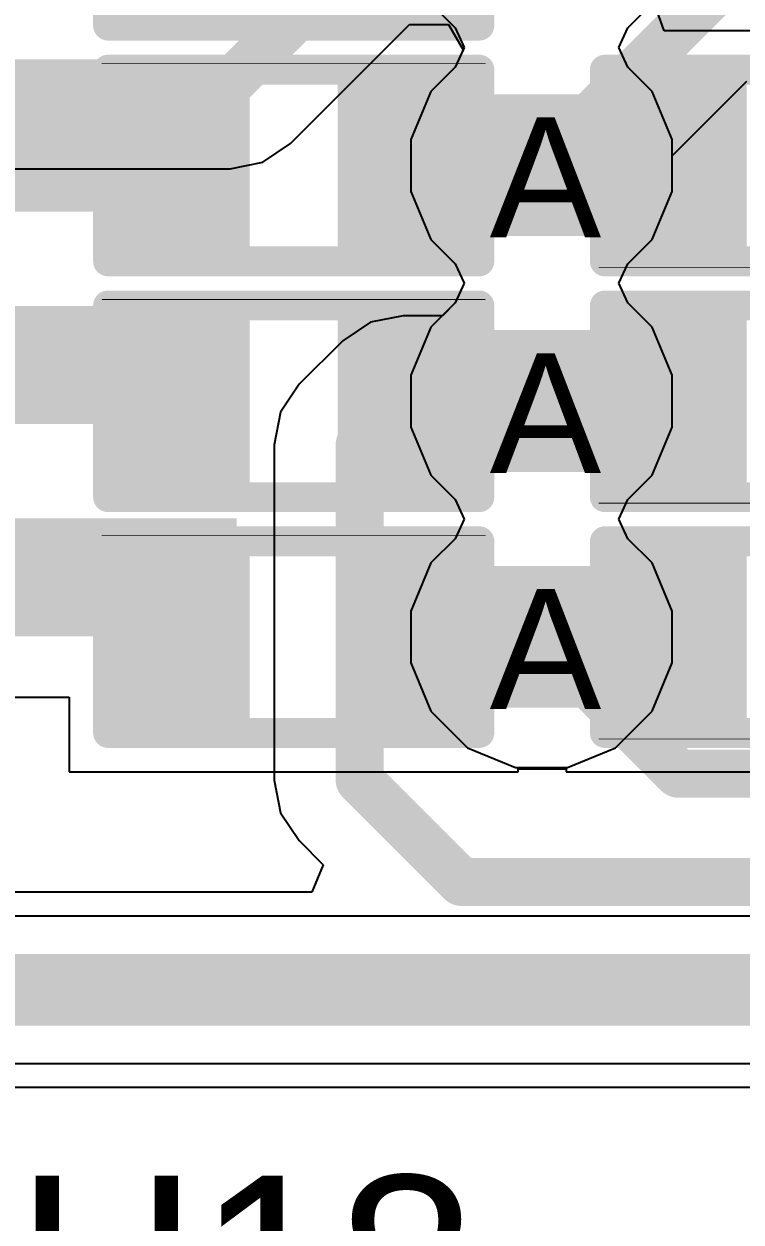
# Model space of a CAD drawing. Header units: inches. Extents: x 0 to 5271, y 0 to 5417.
# Drawn here: x 21.44 to 24.48, y 29.83 to 34.91 of the extents above; entities that cross this region are included whole.
import ezdxf

# ---------------------------------------------------------------- set-up
doc = ezdxf.new("R2010")
doc.units = ezdxf.units.IN
for name, color, linetype in [('Bottom Layer', 5, 'Continuous'), ('Drill Drawing', 1, 'Continuous'), ('L2_GND1', 16, 'Continuous'), ('L3_SIG1', 76, 'Continuous'), ('L4_PWR', 90, 'Continuous'), ('L5_GND2', 156, 'Continuous'), ('L6_SIG2', 130, 'Continuous'), ('L7_GND3', 216, 'Continuous'), ('Top Layer', 1, 'Continuous'), ('Top Overlay', 2, 'Continuous'), ('Top Paste', 8, 'Continuous'), ('Top Solder', 216, 'Continuous'), ('Via Holes', 16, 'Continuous')]:
    doc.layers.add(name, color=color, linetype=linetype)
doc.styles.add('Arial', font='', dxfattribs={"height": 0.2})
doc.styles.get('Arial').set_extended_font_data('Arial')

# ---------------------------------------------------------------- blocks, each defined once
blk = doc.blocks.new('R___0402_138')
at = {"layer": 'Top Layer'}
for points in [[(-0.6985, -0.3175), (-0.6985, 0.3175), (-0.2413, 0.3175), (-0.2413, -0.3175)], [(0.2413, -0.3175), (0.2413, 0.3175), (0.6985, 0.3175), (0.6985, -0.3175)]]:
    blk.add_hatch(color=1, dxfattribs=at).paths.add_polyline_path(points)
at = {"layer": 'Top Paste'}
for points in [[(-0.6985, -0.3175), (-0.6985, 0.3175), (-0.2413, 0.3175), (-0.2413, -0.3175)], [(0.2413, -0.3175), (0.2413, 0.3175), (0.6985, 0.3175), (0.6985, -0.3175)]]:
    blk.add_hatch(color=8, dxfattribs=at).paths.add_polyline_path(points)
at = {"layer": 'Top Solder'}
for points in [[(-0.7535, -0.3725), (-0.7535, 0.3725), (-0.1863, 0.3725), (-0.1863, -0.3725)], [(0.1863, -0.3725), (0.1863, 0.3725), (0.7535, 0.3725), (0.7535, -0.3725)]]:
    blk.add_hatch(color=216, dxfattribs=at).paths.add_polyline_path(points)
at = {"layer": 'Top Overlay'}
for points in [[(-0.7874, -0.4064, 0.127, 0.127, 0), (-0.7874, 0.4064, 0.127, 0.127, 0)], [(-0.7874, 0.4064, 0.127, 0.127, 0), (0.7874, 0.4064, 0.127, 0.127, 0)], [(0.7874, -0.4064, 0.127, 0.127, 0), (0.7874, 0.4064, 0.127, 0.127, 0)], [(-0.7874, -0.4064, 0.127, 0.127, 0), (0.7874, -0.4064, 0.127, 0.127, 0)], [(-0.8128, -0.4318, 0.00323, 0.00323, 0), (0.8128, -0.4318, 0.00323, 0.00323, 0)]]:
    blk.add_lwpolyline(points, format="xyseb", dxfattribs=at)
for points in [[(-0.8192, 0.4064, 0.0635, 0.0635, 1), (-0.7557, 0.4064, 0.0635, 0.0635, 1)], [(-0.8192, 0.4064, 0.0635, 0.0635, 1), (-0.7557, 0.4064, 0.0635, 0.0635, 1)], [(0.7556, 0.4064, 0.0635, 0.0635, 1), (0.8191, 0.4064, 0.0635, 0.0635, 1)], [(0.7556, 0.4064, 0.0635, 0.0635, 1), (0.8191, 0.4064, 0.0635, 0.0635, 1)], [(-0.8192, -0.4064, 0.0635, 0.0635, 1), (-0.7557, -0.4064, 0.0635, 0.0635, 1)], [(-0.8192, -0.4064, 0.0635, 0.0635, 1), (-0.7557, -0.4064, 0.0635, 0.0635, 1)], [(0.7556, -0.4064, 0.0635, 0.0635, 1), (0.8191, -0.4064, 0.0635, 0.0635, 1)], [(0.7556, -0.4064, 0.0635, 0.0635, 1), (0.8191, -0.4064, 0.0635, 0.0635, 1)], [(-0.8136, -0.4318, 0.00161, 0.00161, 1), (-0.812, -0.4318, 0.00161, 0.00161, 1)], [(0.812, -0.4318, 0.00161, 0.00161, 1), (0.8136, -0.4318, 0.00161, 0.00161, 1)]]:
    blk.add_lwpolyline(points, format="xyseb", close=True, dxfattribs=at)
blk = doc.blocks.new('R___0402_139')
at = {"layer": 'Top Layer'}
for points in [[(-0.6985, -0.3175), (-0.6985, 0.3175), (-0.2413, 0.3175), (-0.2413, -0.3175)], [(0.2413, -0.3175), (0.2413, 0.3175), (0.6985, 0.3175), (0.6985, -0.3175)]]:
    blk.add_hatch(color=1, dxfattribs=at).paths.add_polyline_path(points)
at = {"layer": 'Top Paste'}
for points in [[(-0.6985, -0.3175), (-0.6985, 0.3175), (-0.2413, 0.3175), (-0.2413, -0.3175)], [(0.2413, -0.3175), (0.2413, 0.3175), (0.6985, 0.3175), (0.6985, -0.3175)]]:
    blk.add_hatch(color=8, dxfattribs=at).paths.add_polyline_path(points)
at = {"layer": 'Top Solder'}
for points in [[(-0.7535, -0.3725), (-0.7535, 0.3725), (-0.1863, 0.3725), (-0.1863, -0.3725)], [(0.1863, -0.3725), (0.1863, 0.3725), (0.7535, 0.3725), (0.7535, -0.3725)]]:
    blk.add_hatch(color=216, dxfattribs=at).paths.add_polyline_path(points)
at = {"layer": 'Top Overlay'}
for points in [[(-0.7874, -0.4064, 0.127, 0.127, 0), (-0.7874, 0.4064, 0.127, 0.127, 0)], [(-0.7874, 0.4064, 0.127, 0.127, 0), (0.7874, 0.4064, 0.127, 0.127, 0)], [(0.7874, -0.4064, 0.127, 0.127, 0), (0.7874, 0.4064, 0.127, 0.127, 0)], [(-0.7874, -0.4064, 0.127, 0.127, 0), (0.7874, -0.4064, 0.127, 0.127, 0)], [(-0.8128, -0.4318, 0.00323, 0.00323, 0), (0.8128, -0.4318, 0.00323, 0.00323, 0)]]:
    blk.add_lwpolyline(points, format="xyseb", dxfattribs=at)
for points in [[(-0.8192, 0.4064, 0.0635, 0.0635, 1), (-0.7557, 0.4064, 0.0635, 0.0635, 1)], [(-0.8192, 0.4064, 0.0635, 0.0635, 1), (-0.7557, 0.4064, 0.0635, 0.0635, 1)], [(0.7556, 0.4064, 0.0635, 0.0635, 1), (0.8191, 0.4064, 0.0635, 0.0635, 1)], [(0.7556, 0.4064, 0.0635, 0.0635, 1), (0.8191, 0.4064, 0.0635, 0.0635, 1)], [(-0.8192, -0.4064, 0.0635, 0.0635, 1), (-0.7557, -0.4064, 0.0635, 0.0635, 1)], [(-0.8192, -0.4064, 0.0635, 0.0635, 1), (-0.7557, -0.4064, 0.0635, 0.0635, 1)], [(0.7556, -0.4064, 0.0635, 0.0635, 1), (0.8191, -0.4064, 0.0635, 0.0635, 1)], [(0.7556, -0.4064, 0.0635, 0.0635, 1), (0.8191, -0.4064, 0.0635, 0.0635, 1)], [(-0.8136, -0.4318, 0.00161, 0.00161, 1), (-0.812, -0.4318, 0.00161, 0.00161, 1)], [(0.812, -0.4318, 0.00161, 0.00161, 1), (0.8136, -0.4318, 0.00161, 0.00161, 1)]]:
    blk.add_lwpolyline(points, format="xyseb", close=True, dxfattribs=at)
blk = doc.blocks.new('R___0402_140')
at = {"layer": 'Top Layer'}
for points in [[(-0.6985, -0.3175), (-0.6985, 0.3175), (-0.2413, 0.3175), (-0.2413, -0.3175)], [(0.2413, -0.3175), (0.2413, 0.3175), (0.6985, 0.3175), (0.6985, -0.3175)]]:
    blk.add_hatch(color=1, dxfattribs=at).paths.add_polyline_path(points)
at = {"layer": 'Top Paste'}
for points in [[(-0.6985, -0.3175), (-0.6985, 0.3175), (-0.2413, 0.3175), (-0.2413, -0.3175)], [(0.2413, -0.3175), (0.2413, 0.3175), (0.6985, 0.3175), (0.6985, -0.3175)]]:
    blk.add_hatch(color=8, dxfattribs=at).paths.add_polyline_path(points)
at = {"layer": 'Top Solder'}
for points in [[(-0.7535, -0.3725), (-0.7535, 0.3725), (-0.1863, 0.3725), (-0.1863, -0.3725)], [(0.1863, -0.3725), (0.1863, 0.3725), (0.7535, 0.3725), (0.7535, -0.3725)]]:
    blk.add_hatch(color=216, dxfattribs=at).paths.add_polyline_path(points)
at = {"layer": 'Top Overlay'}
for points in [[(-0.7874, -0.4064, 0.127, 0.127, 0), (-0.7874, 0.4064, 0.127, 0.127, 0)], [(-0.7874, 0.4064, 0.127, 0.127, 0), (0.7874, 0.4064, 0.127, 0.127, 0)], [(0.7874, -0.4064, 0.127, 0.127, 0), (0.7874, 0.4064, 0.127, 0.127, 0)], [(-0.7874, -0.4064, 0.127, 0.127, 0), (0.7874, -0.4064, 0.127, 0.127, 0)], [(-0.8128, -0.4318, 0.00323, 0.00323, 0), (0.8128, -0.4318, 0.00323, 0.00323, 0)]]:
    blk.add_lwpolyline(points, format="xyseb", dxfattribs=at)
for points in [[(-0.8192, 0.4064, 0.0635, 0.0635, 1), (-0.7557, 0.4064, 0.0635, 0.0635, 1)], [(-0.8192, 0.4064, 0.0635, 0.0635, 1), (-0.7557, 0.4064, 0.0635, 0.0635, 1)], [(0.7556, 0.4064, 0.0635, 0.0635, 1), (0.8191, 0.4064, 0.0635, 0.0635, 1)], [(0.7556, 0.4064, 0.0635, 0.0635, 1), (0.8191, 0.4064, 0.0635, 0.0635, 1)], [(-0.8192, -0.4064, 0.0635, 0.0635, 1), (-0.7557, -0.4064, 0.0635, 0.0635, 1)], [(-0.8192, -0.4064, 0.0635, 0.0635, 1), (-0.7557, -0.4064, 0.0635, 0.0635, 1)], [(0.7556, -0.4064, 0.0635, 0.0635, 1), (0.8191, -0.4064, 0.0635, 0.0635, 1)], [(0.7556, -0.4064, 0.0635, 0.0635, 1), (0.8191, -0.4064, 0.0635, 0.0635, 1)], [(-0.8136, -0.4318, 0.00161, 0.00161, 1), (-0.812, -0.4318, 0.00161, 0.00161, 1)], [(0.812, -0.4318, 0.00161, 0.00161, 1), (0.8136, -0.4318, 0.00161, 0.00161, 1)]]:
    blk.add_lwpolyline(points, format="xyseb", close=True, dxfattribs=at)
blk = doc.blocks.new('RES_0402_471')
at = {"layer": 'Top Layer'}
for points in [[(-0.6985, -0.3175), (-0.6985, 0.3175), (-0.2413, 0.3175), (-0.2413, -0.3175)], [(0.2413, -0.3175), (0.2413, 0.3175), (0.6985, 0.3175), (0.6985, -0.3175)]]:
    blk.add_hatch(color=1, dxfattribs=at).paths.add_polyline_path(points)
at = {"layer": 'Top Paste'}
for points in [[(-0.6985, -0.3175), (-0.6985, 0.3175), (-0.2413, 0.3175), (-0.2413, -0.3175)], [(0.2413, -0.3175), (0.2413, 0.3175), (0.6985, 0.3175), (0.6985, -0.3175)]]:
    blk.add_hatch(color=8, dxfattribs=at).paths.add_polyline_path(points)
at = {"layer": 'Top Solder'}
for points in [[(-0.7535, -0.3725), (-0.7535, 0.3725), (-0.1863, 0.3725), (-0.1863, -0.3725)], [(0.1863, -0.3725), (0.1863, 0.3725), (0.7535, 0.3725), (0.7535, -0.3725)]]:
    blk.add_hatch(color=216, dxfattribs=at).paths.add_polyline_path(points)
at = {"layer": 'Top Overlay'}
for points in [[(0.7874, 0.4064, 0.127, 0.127, 0), (-0.7874, 0.4064, 0.127, 0.127, 0)], [(-0.7874, 0.4064, 0.127, 0.127, 0), (-0.7874, -0.4064, 0.127, 0.127, 0)], [(0.7874, 0.4064, 0.127, 0.127, 0), (0.7874, -0.4064, 0.127, 0.127, 0)], [(0.7874, -0.4064, 0.127, 0.127, 0), (-0.7874, -0.4064, 0.127, 0.127, 0)], [(0.8128, -0.4318, 0.00323, 0.00323, 0), (-0.8128, -0.4318, 0.00323, 0.00323, 0)]]:
    blk.add_lwpolyline(points, format="xyseb", dxfattribs=at)
for points in [[(-0.8192, 0.4064, 0.0635, 0.0635, 1), (-0.7557, 0.4064, 0.0635, 0.0635, 1)], [(-0.8192, 0.4064, 0.0635, 0.0635, 1), (-0.7557, 0.4064, 0.0635, 0.0635, 1)], [(0.7556, 0.4064, 0.0635, 0.0635, 1), (0.8191, 0.4064, 0.0635, 0.0635, 1)], [(0.7556, 0.4064, 0.0635, 0.0635, 1), (0.8191, 0.4064, 0.0635, 0.0635, 1)], [(-0.8192, -0.4064, 0.0635, 0.0635, 1), (-0.7557, -0.4064, 0.0635, 0.0635, 1)], [(-0.8192, -0.4064, 0.0635, 0.0635, 1), (-0.7557, -0.4064, 0.0635, 0.0635, 1)], [(0.7556, -0.4064, 0.0635, 0.0635, 1), (0.8191, -0.4064, 0.0635, 0.0635, 1)], [(0.7556, -0.4064, 0.0635, 0.0635, 1), (0.8191, -0.4064, 0.0635, 0.0635, 1)], [(-0.8136, -0.4318, 0.00161, 0.00161, 1), (-0.812, -0.4318, 0.00161, 0.00161, 1)], [(0.812, -0.4318, 0.00161, 0.00161, 1), (0.8136, -0.4318, 0.00161, 0.00161, 1)]]:
    blk.add_lwpolyline(points, format="xyseb", close=True, dxfattribs=at)
blk = doc.blocks.new('RES_0402_472')
at = {"layer": 'Top Layer'}
for points in [[(-0.6985, -0.3175), (-0.6985, 0.3175), (-0.2413, 0.3175), (-0.2413, -0.3175)], [(0.2413, -0.3175), (0.2413, 0.3175), (0.6985, 0.3175), (0.6985, -0.3175)]]:
    blk.add_hatch(color=1, dxfattribs=at).paths.add_polyline_path(points)
at = {"layer": 'Top Paste'}
for points in [[(-0.6985, -0.3175), (-0.6985, 0.3175), (-0.2413, 0.3175), (-0.2413, -0.3175)], [(0.2413, -0.3175), (0.2413, 0.3175), (0.6985, 0.3175), (0.6985, -0.3175)]]:
    blk.add_hatch(color=8, dxfattribs=at).paths.add_polyline_path(points)
at = {"layer": 'Top Solder'}
for points in [[(-0.7535, -0.3725), (-0.7535, 0.3725), (-0.1863, 0.3725), (-0.1863, -0.3725)], [(0.1863, -0.3725), (0.1863, 0.3725), (0.7535, 0.3725), (0.7535, -0.3725)]]:
    blk.add_hatch(color=216, dxfattribs=at).paths.add_polyline_path(points)
at = {"layer": 'Top Overlay'}
for points in [[(0.7874, 0.4064, 0.127, 0.127, 0), (-0.7874, 0.4064, 0.127, 0.127, 0)], [(-0.7874, 0.4064, 0.127, 0.127, 0), (-0.7874, -0.4064, 0.127, 0.127, 0)], [(0.7874, 0.4064, 0.127, 0.127, 0), (0.7874, -0.4064, 0.127, 0.127, 0)], [(0.7874, -0.4064, 0.127, 0.127, 0), (-0.7874, -0.4064, 0.127, 0.127, 0)], [(0.8128, -0.4318, 0.00323, 0.00323, 0), (-0.8128, -0.4318, 0.00323, 0.00323, 0)]]:
    blk.add_lwpolyline(points, format="xyseb", dxfattribs=at)
for points in [[(-0.8192, 0.4064, 0.0635, 0.0635, 1), (-0.7557, 0.4064, 0.0635, 0.0635, 1)], [(-0.8192, 0.4064, 0.0635, 0.0635, 1), (-0.7557, 0.4064, 0.0635, 0.0635, 1)], [(0.7556, 0.4064, 0.0635, 0.0635, 1), (0.8191, 0.4064, 0.0635, 0.0635, 1)], [(0.7556, 0.4064, 0.0635, 0.0635, 1), (0.8191, 0.4064, 0.0635, 0.0635, 1)], [(-0.8192, -0.4064, 0.0635, 0.0635, 1), (-0.7557, -0.4064, 0.0635, 0.0635, 1)], [(-0.8192, -0.4064, 0.0635, 0.0635, 1), (-0.7557, -0.4064, 0.0635, 0.0635, 1)], [(0.7556, -0.4064, 0.0635, 0.0635, 1), (0.8191, -0.4064, 0.0635, 0.0635, 1)], [(0.7556, -0.4064, 0.0635, 0.0635, 1), (0.8191, -0.4064, 0.0635, 0.0635, 1)], [(-0.8136, -0.4318, 0.00161, 0.00161, 1), (-0.812, -0.4318, 0.00161, 0.00161, 1)], [(0.812, -0.4318, 0.00161, 0.00161, 1), (0.8136, -0.4318, 0.00161, 0.00161, 1)]]:
    blk.add_lwpolyline(points, format="xyseb", close=True, dxfattribs=at)
blk = doc.blocks.new('RES_0402_473')
at = {"layer": 'Top Layer'}
for points in [[(-0.6985, -0.3176), (-0.6985, 0.3174), (-0.2413, 0.3174), (-0.2413, -0.3176)], [(0.2413, -0.3176), (0.2413, 0.3174), (0.6985, 0.3174), (0.6985, -0.3176)]]:
    blk.add_hatch(color=1, dxfattribs=at).paths.add_polyline_path(points)
at = {"layer": 'Top Paste'}
for points in [[(-0.6985, -0.3176), (-0.6985, 0.3174), (-0.2413, 0.3174), (-0.2413, -0.3176)], [(0.2413, -0.3176), (0.2413, 0.3174), (0.6985, 0.3174), (0.6985, -0.3176)]]:
    blk.add_hatch(color=8, dxfattribs=at).paths.add_polyline_path(points)
at = {"layer": 'Top Solder'}
for points in [[(-0.7535, -0.3726), (-0.7535, 0.3724), (-0.1863, 0.3724), (-0.1863, -0.3726)], [(0.1863, -0.3726), (0.1863, 0.3724), (0.7535, 0.3724), (0.7535, -0.3726)]]:
    blk.add_hatch(color=216, dxfattribs=at).paths.add_polyline_path(points)
at = {"layer": 'Top Overlay'}
for points in [[(-0.7874, 0.4063, 0.127, 0.127, 0), (-0.7874, -0.4065, 0.127, 0.127, 0)], [(0.7874, 0.4063, 0.127, 0.127, 0), (-0.7874, 0.4063, 0.127, 0.127, 0)], [(0.7874, 0.4063, 0.127, 0.127, 0), (0.7874, -0.4065, 0.127, 0.127, 0)], [(0.7874, -0.4065, 0.127, 0.127, 0), (-0.7874, -0.4065, 0.127, 0.127, 0)], [(0.8128, -0.4319, 0.00323, 0.00323, 0), (-0.8128, -0.4319, 0.00323, 0.00323, 0)]]:
    blk.add_lwpolyline(points, format="xyseb", dxfattribs=at)
for points in [[(-0.8192, 0.4063, 0.0635, 0.0635, 1), (-0.7557, 0.4063, 0.0635, 0.0635, 1)], [(-0.8192, 0.4063, 0.0635, 0.0635, 1), (-0.7557, 0.4063, 0.0635, 0.0635, 1)], [(0.7556, 0.4063, 0.0635, 0.0635, 1), (0.8191, 0.4063, 0.0635, 0.0635, 1)], [(0.7556, 0.4063, 0.0635, 0.0635, 1), (0.8191, 0.4063, 0.0635, 0.0635, 1)], [(-0.8192, -0.4065, 0.0635, 0.0635, 1), (-0.7557, -0.4065, 0.0635, 0.0635, 1)], [(-0.8192, -0.4065, 0.0635, 0.0635, 1), (-0.7557, -0.4065, 0.0635, 0.0635, 1)], [(0.7556, -0.4065, 0.0635, 0.0635, 1), (0.8191, -0.4065, 0.0635, 0.0635, 1)], [(0.7556, -0.4065, 0.0635, 0.0635, 1), (0.8191, -0.4065, 0.0635, 0.0635, 1)], [(-0.8136, -0.4319, 0.00161, 0.00161, 1), (-0.812, -0.4319, 0.00161, 0.00161, 1)], [(0.812, -0.4319, 0.00161, 0.00161, 1), (0.8136, -0.4319, 0.00161, 0.00161, 1)]]:
    blk.add_lwpolyline(points, format="xyseb", close=True, dxfattribs=at)
blk = doc.blocks.new('RES_0402_474')
at = {"layer": 'Top Layer'}
for points in [[(-0.6985, -0.3175), (-0.6985, 0.3175), (-0.2413, 0.3175), (-0.2413, -0.3175)], [(0.2413, -0.3175), (0.2413, 0.3175), (0.6985, 0.3175), (0.6985, -0.3175)]]:
    blk.add_hatch(color=1, dxfattribs=at).paths.add_polyline_path(points)
at = {"layer": 'Top Paste'}
for points in [[(-0.6985, -0.3175), (-0.6985, 0.3175), (-0.2413, 0.3175), (-0.2413, -0.3175)], [(0.2413, -0.3175), (0.2413, 0.3175), (0.6985, 0.3175), (0.6985, -0.3175)]]:
    blk.add_hatch(color=8, dxfattribs=at).paths.add_polyline_path(points)
at = {"layer": 'Top Solder'}
for points in [[(-0.7535, -0.3725), (-0.7535, 0.3725), (-0.1863, 0.3725), (-0.1863, -0.3725)], [(0.1863, -0.3725), (0.1863, 0.3725), (0.7535, 0.3725), (0.7535, -0.3725)]]:
    blk.add_hatch(color=216, dxfattribs=at).paths.add_polyline_path(points)
at = {"layer": 'Top Overlay'}
for points in [[(0.7874, 0.4064, 0.127, 0.127, 0), (-0.7874, 0.4064, 0.127, 0.127, 0)], [(-0.7874, 0.4064, 0.127, 0.127, 0), (-0.7874, -0.4064, 0.127, 0.127, 0)], [(0.7874, 0.4064, 0.127, 0.127, 0), (0.7874, -0.4064, 0.127, 0.127, 0)], [(0.7874, -0.4064, 0.127, 0.127, 0), (-0.7874, -0.4064, 0.127, 0.127, 0)], [(0.8128, -0.4318, 0.00323, 0.00323, 0), (-0.8128, -0.4318, 0.00323, 0.00323, 0)]]:
    blk.add_lwpolyline(points, format="xyseb", dxfattribs=at)
for points in [[(-0.8192, 0.4064, 0.0635, 0.0635, 1), (-0.7557, 0.4064, 0.0635, 0.0635, 1)], [(-0.8192, 0.4064, 0.0635, 0.0635, 1), (-0.7557, 0.4064, 0.0635, 0.0635, 1)], [(0.7556, 0.4064, 0.0635, 0.0635, 1), (0.8191, 0.4064, 0.0635, 0.0635, 1)], [(0.7556, 0.4064, 0.0635, 0.0635, 1), (0.8191, 0.4064, 0.0635, 0.0635, 1)], [(-0.8192, -0.4064, 0.0635, 0.0635, 1), (-0.7557, -0.4064, 0.0635, 0.0635, 1)], [(-0.8192, -0.4064, 0.0635, 0.0635, 1), (-0.7557, -0.4064, 0.0635, 0.0635, 1)], [(0.7556, -0.4064, 0.0635, 0.0635, 1), (0.8191, -0.4064, 0.0635, 0.0635, 1)], [(0.7556, -0.4064, 0.0635, 0.0635, 1), (0.8191, -0.4064, 0.0635, 0.0635, 1)], [(-0.8136, -0.4318, 0.00161, 0.00161, 1), (-0.812, -0.4318, 0.00161, 0.00161, 1)], [(0.812, -0.4318, 0.00161, 0.00161, 1), (0.8136, -0.4318, 0.00161, 0.00161, 1)]]:
    blk.add_lwpolyline(points, format="xyseb", close=True, dxfattribs=at)

msp = doc.modelspace()

# ---------------------------------------------------------------- hatches: boundary and pattern name
at = {"layer": 'Bottom Layer'}
h = msp.add_hatch(color=5, dxfattribs=at)
edge = h.paths.add_edge_path()
edge.add_arc((23.6319, 34.306), 0.3, 0, 360)
h = msp.add_hatch(color=5, dxfattribs=at)
edge = h.paths.add_edge_path()
edge.add_arc((23.6319, 33.3062), 0.3, 0, 360)
h = msp.add_hatch(color=5, dxfattribs=at)
edge = h.paths.add_edge_path()
edge.add_arc((23.6319, 32.3063), 0.3, 0, 360)
at = {"layer": 'L2_GND1'}
h = msp.add_hatch(color=16, dxfattribs=at)
edge = h.paths.add_edge_path()
edge.add_arc((23.6319, 34.306), 0.3, 0, 360)
h = msp.add_hatch(color=16, dxfattribs=at)
edge = h.paths.add_edge_path()
edge.add_arc((23.6319, 33.3062), 0.3, 0, 360)
h = msp.add_hatch(color=16, dxfattribs=at)
edge = h.paths.add_edge_path()
edge.add_arc((23.6319, 32.3063), 0.3, 0, 360)
at = {"layer": 'L3_SIG1'}
h = msp.add_hatch(color=76, dxfattribs=at)
edge = h.paths.add_edge_path()
edge.add_arc((23.6319, 34.306), 0.3, 0, 360)
h = msp.add_hatch(color=76, dxfattribs=at)
edge = h.paths.add_edge_path()
edge.add_arc((23.6319, 33.3062), 0.3, 0, 360)
h = msp.add_hatch(color=76, dxfattribs=at)
edge = h.paths.add_edge_path()
edge.add_arc((23.6319, 32.3063), 0.3, 0, 360)
at = {"layer": 'L4_PWR'}
h = msp.add_hatch(color=90, dxfattribs=at)
edge = h.paths.add_edge_path()
edge.add_arc((23.6319, 34.306), 0.3, 0, 360)
h = msp.add_hatch(color=90, dxfattribs=at)
edge = h.paths.add_edge_path()
edge.add_arc((23.6319, 33.3062), 0.3, 0, 360)
h = msp.add_hatch(color=90, dxfattribs=at)
edge = h.paths.add_edge_path()
edge.add_arc((23.6319, 32.3063), 0.3, 0, 360)
at = {"layer": 'L5_GND2'}
h = msp.add_hatch(color=156, dxfattribs=at)
edge = h.paths.add_edge_path()
edge.add_arc((23.6319, 34.306), 0.3, 0, 360)
h = msp.add_hatch(color=156, dxfattribs=at)
edge = h.paths.add_edge_path()
edge.add_arc((23.6319, 33.3062), 0.3, 0, 360)
h = msp.add_hatch(color=156, dxfattribs=at)
edge = h.paths.add_edge_path()
edge.add_arc((23.6319, 32.3063), 0.3, 0, 360)
at = {"layer": 'L6_SIG2'}
h = msp.add_hatch(color=130, dxfattribs=at)
edge = h.paths.add_edge_path()
edge.add_arc((23.6319, 34.306), 0.3, 0, 360)
h = msp.add_hatch(color=130, dxfattribs=at)
edge = h.paths.add_edge_path()
edge.add_arc((23.6319, 33.3062), 0.3, 0, 360)
h = msp.add_hatch(color=130, dxfattribs=at)
edge = h.paths.add_edge_path()
edge.add_arc((23.6319, 32.3063), 0.3, 0, 360)
at = {"layer": 'L7_GND3'}
h = msp.add_hatch(color=216, dxfattribs=at)
edge = h.paths.add_edge_path()
edge.add_arc((23.6319, 34.306), 0.3, 0, 360)
h = msp.add_hatch(color=216, dxfattribs=at)
edge = h.paths.add_edge_path()
edge.add_arc((23.6319, 33.3062), 0.3, 0, 360)
h = msp.add_hatch(color=216, dxfattribs=at)
edge = h.paths.add_edge_path()
edge.add_arc((23.6319, 32.3063), 0.3, 0, 360)
at = {"layer": 'Top Layer'}
for points in [[(19.971, 34.1097), (22.339, 34.1097), (22.339, 34.6097), (19.971, 34.6097)], [(23.0502, 34.0065), (24.2183, 34.0065), (24.2183, 34.6074), (23.0502, 34.6074)], [(19.971, 33.2097), (22.339, 33.2097), (22.339, 33.7097), (19.971, 33.7097)], [(23.0502, 33.0066), (24.2183, 33.0066), (24.2183, 33.6076), (23.0502, 33.6076)], [(19.971, 32.3097), (22.339, 32.3097), (22.339, 32.8097), (19.971, 32.8097)], [(23.0502, 32.0067), (24.2183, 32.0067), (24.2183, 32.6077), (23.0502, 32.6077)]]:
    msp.add_hatch(color=1, dxfattribs=at).paths.add_polyline_path(points)
h = msp.add_hatch(color=1, dxfattribs=at)
edge = h.paths.add_edge_path()
edge.add_arc((23.6319, 34.306), 0.3, 0, 360)
h = msp.add_hatch(color=1, dxfattribs=at)
edge = h.paths.add_edge_path()
edge.add_arc((23.6319, 33.3062), 0.3, 0, 360)
h = msp.add_hatch(color=1, dxfattribs=at)
edge = h.paths.add_edge_path()
edge.add_arc((23.6319, 32.3063), 0.3, 0, 360)
at = {"layer": 'Via Holes'}
h = msp.add_hatch(color=7, dxfattribs=at)
edge = h.paths.add_edge_path()
edge.add_arc((23.6319, 34.306), 0.15, 0, 360)
h = msp.add_hatch(color=7, dxfattribs=at)
edge = h.paths.add_edge_path()
edge.add_arc((23.6319, 33.3062), 0.15, 0, 360)
h = msp.add_hatch(color=7, dxfattribs=at)
edge = h.paths.add_edge_path()
edge.add_arc((23.6319, 32.3063), 0.15, 0, 360)

# ---------------------------------------------------------------- linework, layer by layer
at = {"layer": 'Bottom Layer'}
for p, q in [((23.1622, 34.9921), (23.2654, 34.8889)), ((23.9984, 34.8889), (24.1016, 34.9921)), ((23.2654, 34.8889), (23.304, 34.806)), ((23.9598, 34.806), (23.9984, 34.8889)), ((23.304, 34.806), (23.2654, 34.723)), ((23.9984, 34.723), (23.9598, 34.806)), ((23.2654, 34.723), (23.1622, 34.6198)), ((24.1016, 34.6198), (23.9984, 34.723)), ((23.1622, 34.6198), (23.0779, 34.4162)), ((24.1859, 34.4162), (24.1016, 34.6198)), ((23.0779, 34.4162), (23.0779, 34.1958)), ((24.1859, 34.1958), (24.1859, 34.4162)), ((23.0779, 34.1958), (23.1622, 33.9922)), ((24.1016, 33.9922), (24.1859, 34.1958)), ((23.1622, 33.9922), (23.2654, 33.8891)), ((23.9984, 33.8891), (24.1016, 33.9922)), ((23.2654, 33.8891), (23.304, 33.8061)), ((23.9598, 33.8061), (23.9984, 33.8891)), ((23.304, 33.8061), (23.2654, 33.7231)), ((23.9984, 33.7231), (23.9598, 33.8061)), ((23.2654, 33.7231), (23.1622, 33.62)), ((24.1016, 33.62), (23.9984, 33.7231)), ((23.1622, 33.62), (23.0779, 33.4164)), ((24.1859, 33.4164), (24.1016, 33.62)), ((23.0779, 33.4164), (23.0779, 33.196)), ((24.1859, 33.196), (24.1859, 33.4164)), ((23.0779, 33.196), (23.1622, 32.9923)), ((24.1016, 32.9923), (24.1859, 33.196)), ((23.1622, 32.9923), (23.2654, 32.8892)), ((23.9984, 32.8892), (24.1016, 32.9923)), ((23.2654, 32.8892), (23.304, 32.8062)), ((23.9598, 32.8062), (23.9984, 32.8892)), ((23.304, 32.8062), (23.2654, 32.7232)), ((23.9984, 32.7232), (23.9598, 32.8062)), ((23.2654, 32.7232), (23.1622, 32.6201)), ((24.1016, 32.6201), (23.9984, 32.7232)), ((23.1622, 32.6201), (23.0779, 32.4165)), ((24.1859, 32.4165), (24.1016, 32.6201)), ((23.0779, 32.4165), (23.0779, 32.1961)), ((24.1859, 32.1961), (24.1859, 32.4165)), ((23.0779, 32.1961), (23.1622, 31.9925)), ((24.1016, 31.9925), (24.1859, 32.1961)), ((23.1622, 31.9925), (23.3181, 31.8366)), ((23.9457, 31.8366), (24.1016, 31.9925)), ((23.3181, 31.8366), (23.5217, 31.7523)), ((23.7421, 31.7523), (23.9457, 31.8366)), ((23.5217, 31.7523), (23.7421, 31.7523))]:
    msp.add_line(p, q, dxfattribs=at)
at = {"layer": 'L2_GND1'}
for p, q in [((23.1622, 34.9921), (23.2654, 34.8889)), ((23.9984, 34.8889), (24.1016, 34.9921)), ((23.2654, 34.8889), (23.304, 34.806)), ((23.9598, 34.806), (23.9984, 34.8889)), ((23.304, 34.806), (23.2654, 34.723)), ((23.9984, 34.723), (23.9598, 34.806)), ((23.2654, 34.723), (23.1622, 34.6198)), ((24.1016, 34.6198), (23.9984, 34.723)), ((23.1622, 34.6198), (23.0779, 34.4162)), ((24.1859, 34.4162), (24.1016, 34.6198)), ((23.0779, 34.4162), (23.0779, 34.1958)), ((24.1859, 34.1958), (24.1859, 34.4162)), ((23.0779, 34.1958), (23.1622, 33.9922)), ((24.1016, 33.9922), (24.1859, 34.1958)), ((23.1622, 33.9922), (23.2654, 33.8891)), ((23.9984, 33.8891), (24.1016, 33.9922)), ((23.2654, 33.8891), (23.304, 33.8061)), ((23.9598, 33.8061), (23.9984, 33.8891)), ((23.304, 33.8061), (23.2654, 33.7231)), ((23.9984, 33.7231), (23.9598, 33.8061)), ((23.2654, 33.7231), (23.1622, 33.62)), ((24.1016, 33.62), (23.9984, 33.7231)), ((23.1622, 33.62), (23.0779, 33.4164)), ((24.1859, 33.4164), (24.1016, 33.62)), ((23.0779, 33.4164), (23.0779, 33.196)), ((24.1859, 33.196), (24.1859, 33.4164)), ((23.0779, 33.196), (23.1622, 32.9923)), ((24.1016, 32.9923), (24.1859, 33.196)), ((23.1622, 32.9923), (23.2654, 32.8892)), ((23.9984, 32.8892), (24.1016, 32.9923)), ((23.2654, 32.8892), (23.304, 32.8062)), ((23.9598, 32.8062), (23.9984, 32.8892)), ((23.304, 32.8062), (23.2654, 32.7232)), ((23.9984, 32.7232), (23.9598, 32.8062)), ((23.2654, 32.7232), (23.1622, 32.6201)), ((24.1016, 32.6201), (23.9984, 32.7232)), ((23.1622, 32.6201), (23.0779, 32.4165)), ((24.1859, 32.4165), (24.1016, 32.6201)), ((23.0779, 32.4165), (23.0779, 32.1961)), ((24.1859, 32.1961), (24.1859, 32.4165)), ((23.0779, 32.1961), (23.1622, 31.9925)), ((24.1016, 31.9925), (24.1859, 32.1961)), ((23.1622, 31.9925), (23.3181, 31.8366)), ((23.9457, 31.8366), (24.1016, 31.9925)), ((23.3181, 31.8366), (23.5217, 31.7523)), ((23.7421, 31.7523), (23.9457, 31.8366)), ((23.5217, 31.7523), (23.7421, 31.7523))]:
    msp.add_line(p, q, dxfattribs=at)
at = {"layer": 'L3_SIG1'}
for p, q in [((22.5667, 34.3983), (23.0719, 34.9036)), ((23.0719, 34.9036), (23.2364, 34.9032)), ((23.2364, 34.9032), (23.2995, 34.7962)), ((23.2995, 34.7962), (23.2654, 34.723)), ((23.2654, 34.723), (23.1622, 34.6198)), ((24.1859, 34.3473), (24.5026, 34.6639)), ((23.1622, 34.6198), (23.0779, 34.4162)), ((22.449, 34.3197), (22.5667, 34.3983)), ((23.0779, 34.4162), (23.0779, 34.1958)), ((24.1859, 34.1958), (24.1859, 34.3473)), ((22.3103, 34.2921), (22.449, 34.3197)), ((17.7874, 34.2921), (22.3103, 34.2921)), ((22.3103, 34.2921), (22.3103, 34.2921)), ((23.0779, 34.1958), (23.1622, 33.9922)), ((24.1016, 33.9922), (24.1859, 34.1958)), ((23.1622, 33.9922), (23.2654, 33.8891)), ((23.9984, 33.8891), (24.1016, 33.9922)), ((23.2654, 33.8891), (23.304, 33.8061)), ((23.9598, 33.8061), (23.9984, 33.8891)), ((23.304, 33.8061), (23.2654, 33.7231)), ((23.9984, 33.7231), (23.9598, 33.8061)), ((23.2654, 33.7231), (23.1622, 33.62)), ((24.1016, 33.62), (23.9984, 33.7231)), ((23.1622, 33.62), (23.0779, 33.4164)), ((24.1859, 33.4164), (24.1016, 33.62)), ((23.0779, 33.4164), (23.0779, 33.196)), ((24.1859, 33.196), (24.1859, 33.4164)), ((23.0779, 33.196), (23.1622, 32.9923)), ((24.1016, 32.9923), (24.1859, 33.196)), ((23.1622, 32.9923), (23.2654, 32.8892)), ((23.9984, 32.8892), (24.1016, 32.9923)), ((23.2654, 32.8892), (23.304, 32.8062)), ((23.9598, 32.8062), (23.9984, 32.8892)), ((23.304, 32.8062), (23.2654, 32.7232)), ((23.9984, 32.7232), (23.9598, 32.8062)), ((23.2654, 32.7232), (23.1622, 32.6201)), ((24.1016, 32.6201), (23.9984, 32.7232)), ((23.1622, 32.6201), (23.0779, 32.4165)), ((24.1859, 32.4165), (24.1016, 32.6201)), ((23.0779, 32.4165), (23.0779, 32.1961)), ((24.1859, 32.1961), (24.1859, 32.4165)), ((23.0779, 32.1961), (23.1622, 31.9925)), ((24.1016, 31.9925), (24.1859, 32.1961)), ((23.1622, 31.9925), (23.3181, 31.8366)), ((23.9457, 31.8366), (24.1016, 31.9925)), ((23.3181, 31.8366), (23.5217, 31.7523)), ((23.7421, 31.7523), (23.9457, 31.8366)), ((23.5217, 31.7523), (23.7421, 31.7523)), ((27.841, 31.1223), (20.0919, 31.1223)), ((20.0871, 30.3972), (27.9911, 30.3972))]:
    msp.add_line(p, q, dxfattribs=at)
for points in [[(22.3103, 34.6547, 0.2032, 0.2032, 0), (22.9362, 35.2806, 0.2032, 0.2032, 0)], [(23.6319, 34.306, 0.2032, 0.2032, 0), (24.3524, 35.0265, 0.2032, 0.2032, 0)], [(17.3665, 34.6547, 0.2032, 0.2032, 0), (22.3103, 34.6547, 0.2032, 0.2032, 0)], [(19.6662, 30.7598, 0.2032, 0.2032, 0), (27.9912, 30.7598, 0.2032, 0.2032, 0)]]:
    msp.add_lwpolyline(points, format="xyseb", dxfattribs=at)
for points in [[(22.2595, 34.6547, 0.1016, 0.1016, 1), (22.3611, 34.6547, 0.1016, 0.1016, 1)], [(22.2595, 34.6547, 0.1016, 0.1016, 1), (22.3611, 34.6547, 0.1016, 0.1016, 1)], [(23.5811, 34.306, 0.1016, 0.1016, 1), (23.6827, 34.306, 0.1016, 0.1016, 1)]]:
    msp.add_lwpolyline(points, format="xyseb", close=True, dxfattribs=at)
at = {"layer": 'L5_GND2'}
for p, q in [((23.1622, 34.9921), (23.2654, 34.8889)), ((23.9984, 34.8889), (24.1016, 34.9921)), ((23.2654, 34.8889), (23.304, 34.806)), ((23.9598, 34.806), (23.9984, 34.8889)), ((23.304, 34.806), (23.2654, 34.723)), ((23.9984, 34.723), (23.9598, 34.806)), ((23.2654, 34.723), (23.1622, 34.6198)), ((24.1016, 34.6198), (23.9984, 34.723)), ((23.1622, 34.6198), (23.0779, 34.4162)), ((24.1859, 34.4162), (24.1016, 34.6198)), ((23.0779, 34.4162), (23.0779, 34.1958)), ((24.1859, 34.1958), (24.1859, 34.4162)), ((23.0779, 34.1958), (23.1622, 33.9922)), ((24.1016, 33.9922), (24.1859, 34.1958)), ((23.1622, 33.9922), (23.2654, 33.8891)), ((23.9984, 33.8891), (24.1016, 33.9922)), ((23.2654, 33.8891), (23.304, 33.8061)), ((23.9598, 33.8061), (23.9984, 33.8891)), ((23.304, 33.8061), (23.2654, 33.7231)), ((23.9984, 33.7231), (23.9598, 33.8061)), ((23.2654, 33.7231), (23.1622, 33.62)), ((24.1016, 33.62), (23.9984, 33.7231)), ((23.1622, 33.62), (23.0779, 33.4164)), ((24.1859, 33.4164), (24.1016, 33.62)), ((23.0779, 33.4164), (23.0779, 33.196)), ((24.1859, 33.196), (24.1859, 33.4164)), ((23.0779, 33.196), (23.1622, 32.9923)), ((24.1016, 32.9923), (24.1859, 33.196)), ((23.1622, 32.9923), (23.2654, 32.8892)), ((23.9984, 32.8892), (24.1016, 32.9923)), ((23.2654, 32.8892), (23.304, 32.8062)), ((23.9598, 32.8062), (23.9984, 32.8892)), ((23.304, 32.8062), (23.2654, 32.7232)), ((23.9984, 32.7232), (23.9598, 32.8062)), ((23.2654, 32.7232), (23.1622, 32.6201)), ((24.1016, 32.6201), (23.9984, 32.7232)), ((23.1622, 32.6201), (23.0779, 32.4165)), ((24.1859, 32.4165), (24.1016, 32.6201)), ((23.0779, 32.4165), (23.0779, 32.1961)), ((24.1859, 32.1961), (24.1859, 32.4165)), ((23.0779, 32.1961), (23.1622, 31.9925)), ((24.1016, 31.9925), (24.1859, 32.1961)), ((23.1622, 31.9925), (23.3181, 31.8366)), ((23.9457, 31.8366), (24.1016, 31.9925)), ((23.3181, 31.8366), (23.5217, 31.7523)), ((23.7421, 31.7523), (23.9457, 31.8366)), ((23.5217, 31.7523), (23.7421, 31.7523))]:
    msp.add_line(p, q, dxfattribs=at)
at = {"layer": 'L6_SIG2'}
for p, q in [((23.1622, 34.9921), (23.2654, 34.8889)), ((23.2654, 34.8889), (23.304, 34.806)), ((23.304, 34.806), (23.2654, 34.723)), ((23.2654, 34.723), (23.1622, 34.6198)), ((23.1622, 34.6198), (23.0779, 34.4162)), ((23.0779, 34.4162), (23.0779, 34.1958)), ((23.0779, 34.1958), (23.1622, 33.9922)), ((23.1622, 33.9922), (23.2654, 33.8891)), ((23.2654, 33.8891), (23.304, 33.8061)), ((23.304, 33.8061), (23.2654, 33.7231)), ((23.2654, 33.7231), (23.211, 33.6687)), ((22.9058, 33.6411), (22.7882, 33.5625)), ((23.0446, 33.6687), (22.9058, 33.6411)), ((23.211, 33.6687), (23.0446, 33.6687)), ((23.0446, 33.6687), (23.0446, 33.6687)), ((22.7882, 33.5625), (22.6036, 33.378)), ((22.7882, 33.5625), (22.7882, 33.5625)), ((22.6036, 33.378), (22.525, 33.2603)), ((22.525, 33.2603), (22.4974, 33.1216)), ((22.4974, 33.1216), (22.4974, 33.1216)), ((22.4974, 33.1216), (22.4974, 31.6992)), ((22.4974, 31.6992), (22.4974, 31.6992)), ((22.4974, 31.6992), (22.525, 31.5605)), ((22.525, 31.5605), (22.6036, 31.4428)), ((22.6036, 31.4428), (22.7056, 31.3409)), ((22.7056, 31.3409), (22.6569, 31.2236)), ((22.6569, 31.2236), (20.6151, 31.2236)), ((20.4649, 30.4984), (27.305, 30.4984))]:
    msp.add_line(p, q, dxfattribs=at)
for points in [[(22.86, 33.1216, 0.2032, 0.2032, 0), (23.0446, 33.3062, 0.2032, 0.2032, 0)], [(23.0446, 33.3062, 0.2032, 0.2032, 0), (23.6319, 33.3062, 0.2032, 0.2032, 0)], [(22.86, 31.6992, 0.2032, 0.2032, 0), (22.86, 33.1216, 0.2032, 0.2032, 0)], [(23.6319, 32.3063, 0.2032, 0.2032, 0), (24.2119, 31.7263, 0.2032, 0.2032, 0)], [(24.2119, 31.7263, 0.2032, 0.2032, 0), (26.9257, 31.7263, 0.2032, 0.2032, 0)], [(22.86, 31.6992, 0.2032, 0.2032, 0), (23.2918, 31.2674, 0.2032, 0.2032, 0)], [(23.2918, 31.2674, 0.2032, 0.2032, 0), (27.1018, 31.2674, 0.2032, 0.2032, 0)], [(20.4649, 30.861, 0.2032, 0.2032, 0), (27.305, 30.861, 0.2032, 0.2032, 0)]]:
    msp.add_lwpolyline(points, format="xyseb", dxfattribs=at)
for points in [[(22.9938, 33.3062, 0.1016, 0.1016, 1), (23.0954, 33.3062, 0.1016, 0.1016, 1)], [(22.9938, 33.3062, 0.1016, 0.1016, 1), (23.0954, 33.3062, 0.1016, 0.1016, 1)], [(23.5811, 33.3062, 0.1016, 0.1016, 1), (23.6827, 33.3062, 0.1016, 0.1016, 1)], [(22.8092, 33.1216, 0.1016, 0.1016, 1), (22.9108, 33.1216, 0.1016, 0.1016, 1)], [(22.8092, 33.1216, 0.1016, 0.1016, 1), (22.9108, 33.1216, 0.1016, 0.1016, 1)], [(23.5811, 32.3063, 0.1016, 0.1016, 1), (23.6827, 32.3063, 0.1016, 0.1016, 1)], [(24.1611, 31.7263, 0.1016, 0.1016, 1), (24.2627, 31.7263, 0.1016, 0.1016, 1)], [(24.1611, 31.7263, 0.1016, 0.1016, 1), (24.2627, 31.7263, 0.1016, 0.1016, 1)], [(22.8092, 31.6992, 0.1016, 0.1016, 1), (22.9108, 31.6992, 0.1016, 0.1016, 1)], [(22.8092, 31.6992, 0.1016, 0.1016, 1), (22.9108, 31.6992, 0.1016, 0.1016, 1)], [(23.241, 31.2674, 0.1016, 0.1016, 1), (23.3426, 31.2674, 0.1016, 0.1016, 1)], [(23.241, 31.2674, 0.1016, 0.1016, 1), (23.3426, 31.2674, 0.1016, 0.1016, 1)]]:
    msp.add_lwpolyline(points, format="xyseb", close=True, dxfattribs=at)
at = {"layer": 'L7_GND3'}
for p, q in [((23.1622, 34.9921), (23.2654, 34.8889)), ((23.9984, 34.8889), (24.1016, 34.9921)), ((23.2654, 34.8889), (23.304, 34.806)), ((23.9598, 34.806), (23.9984, 34.8889)), ((23.304, 34.806), (23.2654, 34.723)), ((23.9984, 34.723), (23.9598, 34.806)), ((23.2654, 34.723), (23.1622, 34.6198)), ((24.1016, 34.6198), (23.9984, 34.723)), ((23.1622, 34.6198), (23.0779, 34.4162)), ((24.1859, 34.4162), (24.1016, 34.6198)), ((23.0779, 34.4162), (23.0779, 34.1958)), ((24.1859, 34.1958), (24.1859, 34.4162)), ((23.0779, 34.1958), (23.1622, 33.9922)), ((24.1016, 33.9922), (24.1859, 34.1958)), ((23.1622, 33.9922), (23.2654, 33.8891)), ((23.9984, 33.8891), (24.1016, 33.9922)), ((23.2654, 33.8891), (23.304, 33.8061)), ((23.9598, 33.8061), (23.9984, 33.8891)), ((23.304, 33.8061), (23.2654, 33.7231)), ((23.9984, 33.7231), (23.9598, 33.8061)), ((23.2654, 33.7231), (23.1622, 33.62)), ((24.1016, 33.62), (23.9984, 33.7231)), ((23.1622, 33.62), (23.0779, 33.4164)), ((24.1859, 33.4164), (24.1016, 33.62)), ((23.0779, 33.4164), (23.0779, 33.196)), ((24.1859, 33.196), (24.1859, 33.4164)), ((23.0779, 33.196), (23.1622, 32.9923)), ((24.1016, 32.9923), (24.1859, 33.196)), ((23.1622, 32.9923), (23.2654, 32.8892)), ((23.9984, 32.8892), (24.1016, 32.9923)), ((23.2654, 32.8892), (23.304, 32.8062)), ((23.9598, 32.8062), (23.9984, 32.8892)), ((23.304, 32.8062), (23.2654, 32.7232)), ((23.9984, 32.7232), (23.9598, 32.8062)), ((23.2654, 32.7232), (23.1622, 32.6201)), ((24.1016, 32.6201), (23.9984, 32.7232)), ((23.1622, 32.6201), (23.0779, 32.4165)), ((24.1859, 32.4165), (24.1016, 32.6201)), ((23.0779, 32.4165), (23.0779, 32.1961)), ((24.1859, 32.1961), (24.1859, 32.4165)), ((23.0779, 32.1961), (23.1622, 31.9925)), ((24.1016, 31.9925), (24.1859, 32.1961)), ((23.1622, 31.9925), (23.3181, 31.8366)), ((23.9457, 31.8366), (24.1016, 31.9925)), ((23.3181, 31.8366), (23.5217, 31.7523)), ((23.7421, 31.7523), (23.9457, 31.8366)), ((23.5217, 31.7523), (23.7421, 31.7523))]:
    msp.add_line(p, q, dxfattribs=at)
at = {"layer": 'Top Layer'}
for p, q in [((24.1524, 34.877), (24.1065, 35.004)), ((25.6407, 34.877), (24.1524, 34.877)), ((21.3685, 32.0507), (21.6278, 32.0507)), ((21.6278, 32.0507), (21.6278, 31.7343)), ((21.6278, 31.7343), (23.5328, 31.7343)), ((23.5328, 31.7343), (23.5328, 31.7478)), ((23.5328, 31.7478), (23.7357, 31.7478)), ((23.7357, 31.7478), (23.7357, 31.7343)), ((23.7357, 31.7343), (25.6407, 31.7343))]:
    msp.add_line(p, q, dxfattribs=at)

# ---------------------------------------------------------------- block references
at = {"rotation": 180}
for name, p in [('RES_0402_471', (22.5803, 35.3054)), ('RES_0402_472', (22.5803, 34.3055)), ('RES_0402_473', (22.5803, 33.3056)), ('RES_0402_474', (22.5803, 32.3057))]:
    msp.add_blockref(name, p, dxfattribs=at)
for name, p in [('R___0402_138', (24.6882, 34.3055)), ('R___0402_139', (24.6882, 33.3056)), ('R___0402_140', (24.6882, 32.3057))]:
    msp.add_blockref(name, p)

# ---------------------------------------------------------------- texts
at = {"layer": 'Drill Drawing', "style": 'Arial'}
for p in [(23.4118, 34.0013), (23.4118, 33.0014), (23.4118, 32.0015)]:
    msp.add_text('A', height=0.508, dxfattribs=at).set_placement(p)
at = {"layer": 'Top Overlay', "style": 'Arial'}
msp.add_text('U18', height=0.762, dxfattribs=at).set_placement((21.4028, 29.2602))

doc.saveas('drawing.dxf')
